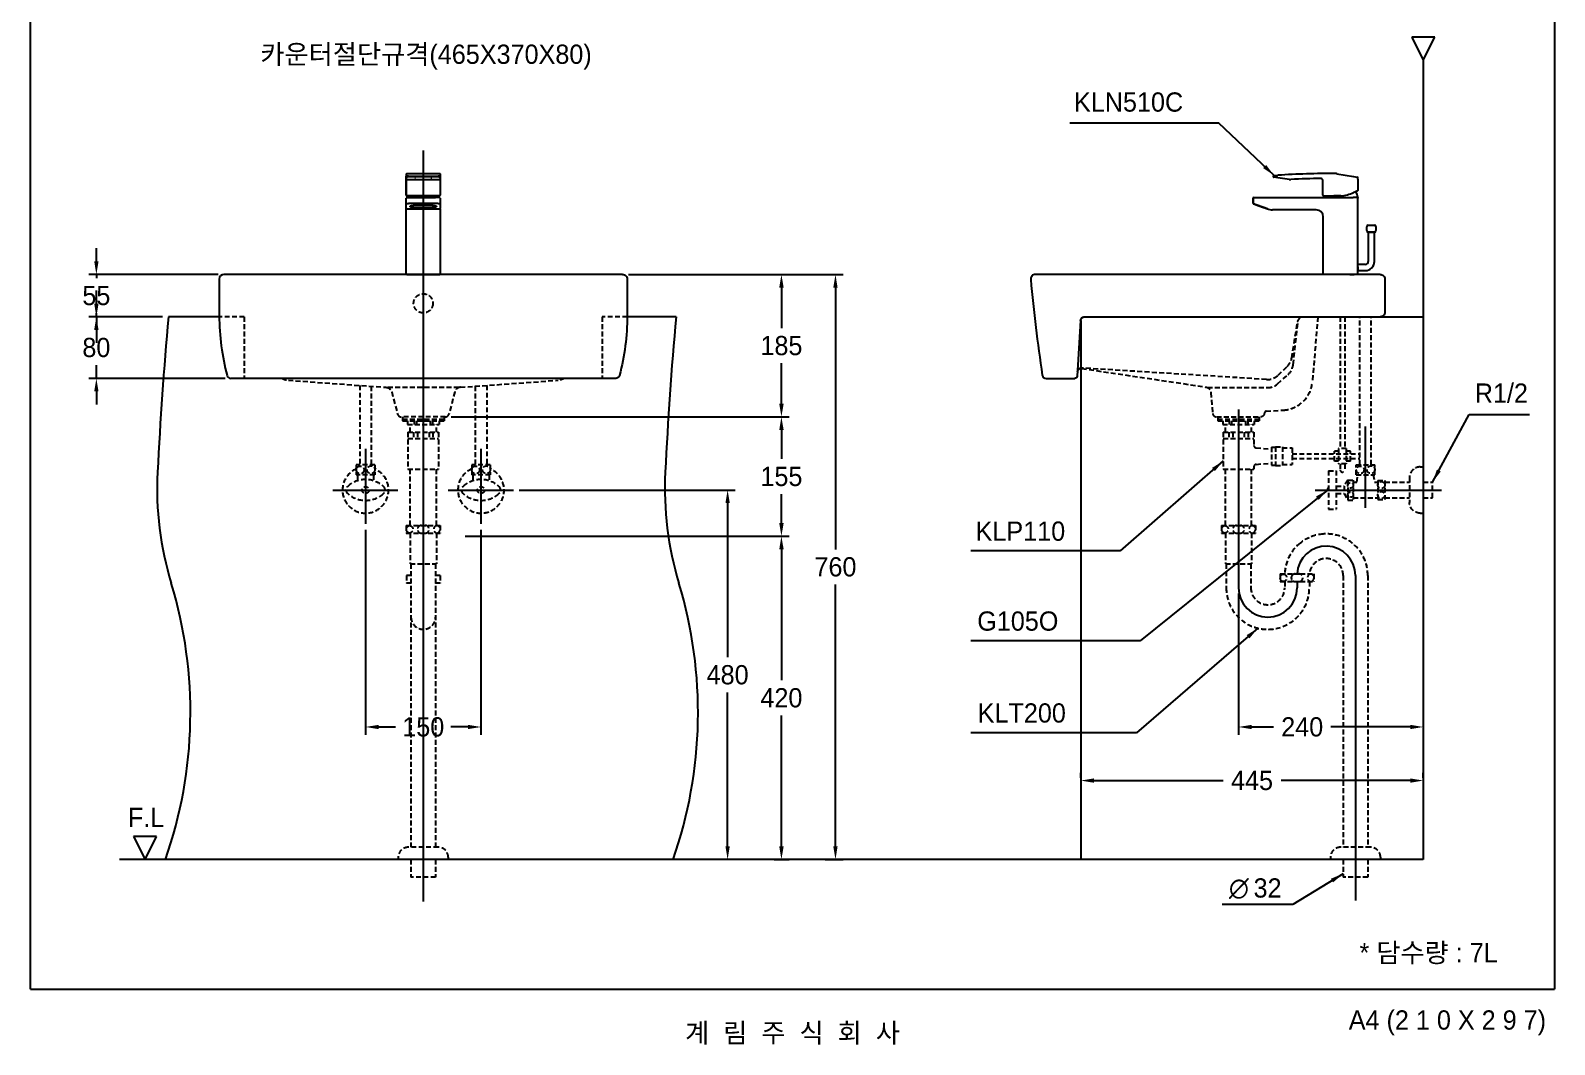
# Model space of a CAD drawing. Header units: millimetres. Extents: x 0 to 4280, y -72 to 2783.
# Drawn here: x 2300 to 4280, y -72 to 1245 of the extents above; entities that cross this region are included whole.
import ezdxf
from ezdxf.enums import TextEntityAlignment as Align
from ezdxf.lldxf.tags import DXFTag

# ---------------------------------------------------------------- set-up
doc = ezdxf.new("R2010")
doc.units = ezdxf.units.MM
doc.linetypes.add('DASHED2', pattern=[9.525, 6.35, -3.175])
for name, color, linetype in [('TEXT', 7, 'Continuous'), ('내부선 및 부속', 4, 'Continuous'), ('도각라인', 7, 'Continuous'), ('외형선', 3, 'Continuous'), ('점선', 6, 'DASHED2'), ('중심선', 1, 'DASHED'), ('치수선', 7, 'Continuous')]:
    doc.layers.add(name, color=color, linetype=linetype)
doc.styles.add('140911', font='HBATANG.TTF', dxfattribs={"height": 23})
doc.styles.add('____', font='')
doc.styles.add('타이틀', font='H2GTRM.TTF', dxfattribs={"height": 25})
doc.styles.get('____').set_extended_font_data('굴림')
tags = doc.linetypes.add('DASHDOT', pattern=[70, 31, -13, 13, -13]).pattern_tags.tags
tags[10:11] = [DXFTag(74, 4), DXFTag(75, 0), DXFTag(340, '0'), DXFTag(46, 0.0), DXFTag(50, 0.0), DXFTag(44, 0.0), DXFTag(45, 0.0)]
tags[8:9] = [DXFTag(74, 4), DXFTag(75, 0), DXFTag(340, '0'), DXFTag(46, 0.0), DXFTag(50, 0.0), DXFTag(44, 0.0), DXFTag(45, 0.0)]
tags[6:7] = [DXFTag(74, 4), DXFTag(75, 0), DXFTag(340, '0'), DXFTag(46, 0.0), DXFTag(50, 0.0), DXFTag(44, 0.0), DXFTag(45, 0.0)]
tags[4:5] = [DXFTag(74, 4), DXFTag(75, 0), DXFTag(340, '0'), DXFTag(46, 0.0), DXFTag(50, 0.0), DXFTag(44, 0.0), DXFTag(45, 0.0)]
tags = doc.linetypes.add('DASHED', pattern=[25.72, 12.86, -12.86]).pattern_tags.tags
tags[6:7] = [DXFTag(74, 4), DXFTag(75, 0), DXFTag(340, '0'), DXFTag(46, 0.0), DXFTag(50, 0.0), DXFTag(44, 0.0), DXFTag(45, 0.0)]
tags[4:5] = [DXFTag(74, 4), DXFTag(75, 0), DXFTag(340, '0'), DXFTag(46, 0.0), DXFTag(50, 0.0), DXFTag(44, 0.0), DXFTag(45, 0.0)]
doc.dimstyles.new('MSADIM', dxfattribs={"dimtxt": 33, "dimasz": 17, "dimexe": 10, "dimexo": 7.5, "dimgap": 10, "dimtad": 0, "dimtih": 1, "dimtoh": 1, "dimdec": 0, "dimzin": 1, "dimdsep": 46, "dimtxsty": '____', "dimcen": 11.25, "dimadec": 0, "dimazin": 0, "dimtfac": 1, "dimtdec": 0, "dimtix": 1, "dimtmove": 0, "dimatfit": 3, "dimfxl": 1, "dimtolj": 1, "dimtzin": 1, "dimarcsym": 0})

# ---------------------------------------------------------------- blocks, each defined once
blk = doc.blocks.new('*D52')
at = {"layer": '치수선', "color": 0, "linetype": 'Continuous', "lineweight": -2, "transparency": 16777216}
for p, q in [((2385.6, 945.2), (2385.6, 962.2)), ((2543.8, 928.2), (2375.6, 928.2)), ((2385.6, 928.2), (2385.6, 923.5)), ((2471.6, 873.2), (2375.6, 873.2)), ((2385.6, 873.2), (2385.6, 877.9)), ((2385.6, 856.2), (2385.6, 839.2))]:
    blk.add_line(p, q, dxfattribs=at)
at = {"layer": '치수선', "color": 0, "linetype": 'Continuous', "transparency": 16777216}
for points in [[(2382.8, 945.2), (2388.4, 945.2), (2385.6, 928.2)], [(2382.8, 856.2), (2388.4, 856.2), (2385.6, 873.2)]]:
    blk.add_solid(points, dxfattribs=at)
at = {"layer": '치수선', "color": 0, "linetype": 'Continuous', "transparency": 16777216, "insert": (2385.6, 900.7), "char_height": 25, "attachment_point": 5, "style": '____'}
blk.add_mtext('\\A1;55', dxfattribs=at)
blk = doc.blocks.new('*D53')
at = {"layer": '치수선', "color": 0, "linetype": 'Continuous', "lineweight": -2, "transparency": 16777216}
for p, q in [((2385.6, 890.2), (2385.6, 907.2)), ((2471.6, 873.2), (2375.6, 873.2)), ((2385.6, 873.2), (2385.6, 856)), ((2552.8, 793.2), (2375.6, 793.2)), ((2385.6, 793.2), (2385.6, 810.4)), ((2385.6, 776.2), (2385.6, 759.2))]:
    blk.add_line(p, q, dxfattribs=at)
at = {"layer": '치수선', "color": 0, "linetype": 'Continuous', "transparency": 16777216}
for points in [[(2382.8, 890.2), (2388.4, 890.2), (2385.6, 873.2)], [(2382.8, 776.2), (2388.4, 776.2), (2385.6, 793.2)]]:
    blk.add_solid(points, dxfattribs=at)
at = {"layer": '치수선', "color": 0, "linetype": 'Continuous', "transparency": 16777216, "insert": (2385.6, 833.2), "char_height": 25, "attachment_point": 5, "style": '____'}
blk.add_mtext('\\A1;80', dxfattribs=at)
blk = doc.blocks.new('*D54')
at = {"layer": '치수선', "color": 0, "linetype": 'Continuous', "lineweight": -2, "transparency": 16777216}
for p, q in [((3076.8, 928.2), (3285.6, 928.2)), ((3275.6, 911.2), (3275.6, 858.6)), ((3275.6, 760.2), (3275.6, 812.9)), ((2846.4, 743.2), (3285.6, 743.2))]:
    blk.add_line(p, q, dxfattribs=at)
at = {"layer": '치수선', "color": 0, "linetype": 'Continuous', "transparency": 16777216}
for points in [[(3272.8, 911.2), (3278.5, 911.2), (3275.6, 928.2)], [(3272.8, 760.2), (3278.5, 760.2), (3275.6, 743.2)]]:
    blk.add_solid(points, dxfattribs=at)
at = {"layer": '치수선', "color": 0, "linetype": 'Continuous', "transparency": 16777216, "insert": (3275.6, 835.7), "char_height": 25, "attachment_point": 5, "style": '____'}
blk.add_mtext('\\A1;185', dxfattribs=at)
blk = doc.blocks.new('*D55')
at = {"layer": '치수선', "color": 0, "linetype": 'Continuous', "lineweight": -2, "transparency": 16777216}
for p, q in [((2846.4, 743.2), (3285.6, 743.2)), ((3275.6, 726.2), (3275.6, 688.6)), ((3275.6, 605.2), (3275.6, 642.9)), ((2864.8, 588.2), (3285.6, 588.2))]:
    blk.add_line(p, q, dxfattribs=at)
at = {"layer": '치수선', "color": 0, "linetype": 'Continuous', "transparency": 16777216}
for points in [[(3272.8, 726.2), (3278.5, 726.2), (3275.6, 743.2)], [(3272.8, 605.2), (3278.5, 605.2), (3275.6, 588.2)]]:
    blk.add_solid(points, dxfattribs=at)
at = {"layer": '치수선', "color": 0, "linetype": 'Continuous', "transparency": 16777216, "insert": (3275.6, 665.7), "char_height": 25, "attachment_point": 5, "style": '____'}
blk.add_mtext('\\A1;155', dxfattribs=at)
blk = doc.blocks.new('*D56')
at = {"layer": '치수선', "color": 0, "linetype": 'Continuous', "lineweight": -2, "transparency": 16777216}
for p, q in [((2864.8, 588.2), (3285.6, 588.2)), ((3275.6, 571.2), (3275.6, 401.1)), ((3275.6, 185.2), (3275.6, 355.4)), ((3266, 168.2), (3285.6, 168.2))]:
    blk.add_line(p, q, dxfattribs=at)
at = {"layer": '치수선', "color": 0, "linetype": 'Continuous', "transparency": 16777216}
for points in [[(3272.8, 571.2), (3278.5, 571.2), (3275.6, 588.2)], [(3272.8, 185.2), (3278.5, 185.2), (3275.6, 168.2)]]:
    blk.add_solid(points, dxfattribs=at)
at = {"layer": '치수선', "color": 0, "linetype": 'Continuous', "transparency": 16777216, "insert": (3275.6, 378.2), "char_height": 25, "attachment_point": 5, "style": '____'}
blk.add_mtext('\\A1;420', dxfattribs=at)
blk = doc.blocks.new('*D57')
at = {"layer": '치수선', "color": 0, "linetype": 'Continuous', "lineweight": -2, "transparency": 16777216}
for p, q in [((2934.9, 648.2), (3215.7, 648.2)), ((3205.7, 631.2), (3205.7, 430.9)), ((3205.7, 185.2), (3205.7, 385.2)), ((3200.7, 168.2), (3195.7, 168.2))]:
    blk.add_line(p, q, dxfattribs=at)
at = {"layer": '치수선', "color": 0, "linetype": 'Continuous', "transparency": 16777216}
for points in [[(3202.9, 631.2), (3208.5, 631.2), (3205.7, 648.2)], [(3202.9, 185.2), (3208.5, 185.2), (3205.7, 168.2)]]:
    blk.add_solid(points, dxfattribs=at)
at = {"layer": '치수선', "color": 0, "linetype": 'Continuous', "transparency": 16777216, "insert": (3205.7, 408.1), "char_height": 25, "attachment_point": 5, "style": '____'}
blk.add_mtext('\\A1;480', dxfattribs=at)
blk = doc.blocks.new('*D58')
at = {"layer": '치수선', "color": 0, "linetype": 'Continuous', "lineweight": -2, "transparency": 16777216}
for p, q in [((3076.8, 928.2), (3355.8, 928.2)), ((3345.8, 911.2), (3345.8, 571.1)), ((3345.8, 185.2), (3345.8, 525.4)), ((3332.6, 168.2), (3355.8, 168.2))]:
    blk.add_line(p, q, dxfattribs=at)
at = {"layer": '치수선', "color": 0, "linetype": 'Continuous', "transparency": 16777216}
for points in [[(3343, 911.2), (3348.6, 911.2), (3345.8, 928.2)], [(3343, 185.2), (3348.6, 185.2), (3345.8, 168.2)]]:
    blk.add_solid(points, dxfattribs=at)
at = {"layer": '치수선', "color": 0, "linetype": 'Continuous', "transparency": 16777216, "insert": (3345.8, 548.3), "char_height": 25, "attachment_point": 5, "style": '____'}
blk.add_mtext('\\A1;760', dxfattribs=at)
blk = doc.blocks.new('*D59')
at = {"layer": '치수선', "color": 0, "linetype": 'Continuous', "lineweight": -2, "transparency": 16777216}
for p, q in [((2735.3, 596.7), (2735.3, 330.4)), ((2885.3, 596.7), (2885.3, 330.4)), ((2752.3, 340.4), (2774.4, 340.4)), ((2868.3, 340.4), (2846.2, 340.4))]:
    blk.add_line(p, q, dxfattribs=at)
at = {"layer": '치수선', "color": 0, "linetype": 'Continuous', "transparency": 16777216}
for points in [[(2752.3, 343.2), (2752.3, 337.6), (2735.3, 340.4)], [(2868.3, 343.2), (2868.3, 337.6), (2885.3, 340.4)]]:
    blk.add_solid(points, dxfattribs=at)
at = {"layer": '치수선', "color": 0, "linetype": 'Continuous', "transparency": 16777216, "insert": (2810.3, 340.4), "char_height": 25, "attachment_point": 5, "style": '____'}
blk.add_mtext('\\A1;150', dxfattribs=at)
blk = doc.blocks.new('*D60')
at = {"layer": '치수선', "color": 0, "linetype": 'Continuous', "lineweight": -2, "transparency": 16777216}
for p, q in [((3869.5, 513.7), (3869.5, 330.4)), ((4109.5, 361.3), (4109.5, 330.4)), ((3886.5, 340.4), (3914.9, 340.4)), ((4092.5, 340.4), (3989.5, 340.4))]:
    blk.add_line(p, q, dxfattribs=at)
at = {"layer": '치수선', "color": 0, "linetype": 'Continuous', "transparency": 16777216}
for points in [[(3886.5, 343.2), (3886.5, 337.6), (3869.5, 340.4)], [(4092.5, 343.2), (4092.5, 337.6), (4109.5, 340.4)]]:
    blk.add_solid(points, dxfattribs=at)
at = {"layer": '치수선', "color": 0, "linetype": 'Continuous', "transparency": 16777216, "insert": (3952.2, 340.4), "char_height": 25, "attachment_point": 5, "style": '____'}
blk.add_mtext('\\A1;240', dxfattribs=at)
blk = doc.blocks.new('*D61')
at = {"layer": '치수선', "color": 0, "linetype": 'Continuous', "lineweight": -2, "transparency": 16777216}
for p, q in [((3664.5, 274.3), (3664.5, 280.8)), ((4109.5, 274.3), (4109.5, 280.8)), ((3681.5, 270.8), (3849.3, 270.8)), ((4092.5, 270.8), (3924.7, 270.8))]:
    blk.add_line(p, q, dxfattribs=at)
at = {"layer": '치수선', "color": 0, "linetype": 'Continuous', "transparency": 16777216}
for points in [[(3681.5, 273.6), (3681.5, 268), (3664.5, 270.8)], [(4092.5, 273.6), (4092.5, 268), (4109.5, 270.8)]]:
    blk.add_solid(points, dxfattribs=at)
at = {"layer": '치수선', "color": 0, "linetype": 'Continuous', "transparency": 16777216, "insert": (3887, 270.8), "char_height": 25, "attachment_point": 5, "style": '____'}
blk.add_mtext('\\A1;445', dxfattribs=at)

msp = doc.modelspace()

# ---------------------------------------------------------------- linework, layer by layer
at = {"layer": '내부선 및 부속', "linetype": 'Continuous'}
for p, q in [((2788.3, 1058.2), (2788.3, 1056)), ((2788.3, 1058.2), (2788.3, 1058.1)), ((2788.3, 1058.1), (2788.3, 1054.3)), ((2788.3, 1054.7), (2788.3, 1056)), ((2788.3, 1052.7), (2788.3, 1054.7)), ((2788.3, 1054.3), (2788.3, 1053.4)), ((2788.3, 1031.2), (2788.3, 1053.9)), ((2788.3, 1053.9), (2788.3, 1052.6)), ((2788.3, 1052.2), (2788.3, 1053.4)), ((2788.3, 1052.6), (2788.3, 1052.7)), ((2788.3, 1052.2), (2788.3, 1035.4)), ((2789.3, 1059.3), (2831.3, 1059.3)), ((2789.3, 1051.7), (2831.3, 1051.7)), ((2826.3, 1055.6), (2794.3, 1055.6)), ((2794.3, 1055.6), (2794.3, 1055.4)), ((2794.3, 1055.4), (2826.3, 1055.4)), ((2800.3, 1055), (2799.3, 1055)), ((2799.3, 1055), (2799.3, 1054.4)), ((2799.3, 1054.4), (2799.3, 1054.1)), ((2799.3, 1054.1), (2800.3, 1054.1)), ((2800.3, 1054.1), (2800.3, 1055)), ((2800.3, 1054.4), (2800.3, 1055)), ((2800.3, 1054.1), (2800.3, 1054.4)), ((2820.3, 1055), (2820.3, 1054.4)), ((2821.3, 1055), (2820.3, 1055)), ((2820.3, 1054.4), (2820.3, 1054.1)), ((2820.3, 1054.1), (2821.3, 1054.1)), ((2821.3, 1054.1), (2820.3, 1054.1)), ((2821.3, 1054.4), (2821.3, 1055)), ((2821.3, 1054.1), (2821.3, 1055)), ((2821.3, 1054.1), (2821.3, 1054.4)), ((2821.3, 1054.1), (2821.3, 1054.1)), ((2826.3, 1055.4), (2826.3, 1055.6)), ((2831.3, 1051.6), (2831.3, 1051.7)), ((2832.3, 1058.3), (2832.3, 1056)), ((2832.3, 1056), (2832.3, 1054.7)), ((2832.3, 1054.7), (2832.3, 1052.7)), ((2832.3, 1053.9), (2832.3, 1053.9)), ((2832.3, 1053.9), (2832.3, 1031.2)), ((2832.3, 1052.6), (2832.3, 1052.7)), ((3914.5, 1055.4), (3914.5, 1055.6)), ((3914.5, 1055.6), (3914.5, 1055.4)), ((3920.4, 1053.7), (3915.4, 1054.4)), ((3935.5, 1051.7), (3920.4, 1053.7)), ((3979.1, 1031.2), (3979.1, 1049.8)), ((3997, 1059.1), (4018.7, 1055.3)), ((4018.7, 1055.3), (4023.7, 1054.4)), ((4024.5, 1053.4), (4024.5, 1053.3)), ((4024.5, 1052.2), (4024.5, 1053.3)), ((4024.5, 1052.2), (4024.5, 1037.8)), ((2788.3, 1035.4), (2788.3, 1031.2)), ((2789.7, 1030.2), (2789.3, 1030.2)), ((2830.9, 1030.2), (2789.7, 1030.2)), ((2831.3, 1030.2), (2830.9, 1030.2)), ((3980.1, 1030.2), (3993.5, 1030.2)), ((3980.6, 1030.2), (3985, 1030.2)), ((3995.5, 1030.2), (3993.5, 1030.2)), ((4002.5, 1030.2), (3995.5, 1030.2)), ((2788.3, 1019.1), (2788.3, 1027.2)), ((2788.3, 928.2), (2788.3, 1027.2)), ((2788.3, 1014.4), (2788.3, 1019.1)), ((2788.3, 1013.2), (2788.3, 1014.4)), ((2788.3, 928.2), (2788.3, 1013.2)), ((2789.3, 1028.2), (2794.3, 1028.2)), ((2789.3, 1013.4), (2831.3, 1013.4)), ((2794.3, 1028.2), (2826.3, 1028.2)), ((2794.3, 1020.9), (2826.3, 1020.9)), ((2823.3, 1017.9), (2797.3, 1017.9)), ((2797.3, 1015.2), (2797.3, 1017.9)), ((2797.3, 1015.2), (2823.3, 1015.2)), ((2823.3, 1015.2), (2823.3, 1017.9)), ((2831.3, 1028.2), (2826.3, 1028.2)), ((2832.3, 1027.2), (2832.3, 1019.1)), ((2832.3, 1019.1), (2832.3, 1014.4)), ((2832.3, 1013.2), (2832.3, 1014.4)), ((2832.3, 1013.2), (2832.3, 1013.2)), ((2832.3, 1013.2), (2832.3, 928.2)), ((3888.3, 1020.9), (3888.3, 1027.2)), ((3888.3, 1027.2), (3888.3, 1020.9)), ((3893.9, 1018.2), (3888.9, 1020)), ((3888.9, 1020), (3893.9, 1018.2)), ((3889.3, 1028.2), (3894.3, 1028.2)), ((3893.9, 1018.2), (3906.9, 1013.4)), ((3906.9, 1013.4), (3893.9, 1018.2)), ((3894.3, 1028.2), (4018.5, 1028.2)), ((3894.6, 1017.9), (3902.1, 1015.2)), ((3902.1, 1015.2), (3894.6, 1017.9)), ((3970.5, 1012.2), (3913.8, 1012.2)), ((4023.5, 1028.2), (4018.5, 1028.2)), ((4023.5, 1028.2), (4024.5, 1028.2)), ((4024.5, 1028.2), (4024.5, 1027.2)), ((4024.5, 928.2), (4024.5, 1027.2)), ((3979.5, 928.2), (3979.5, 1003.2)), ((4036, 985.1), (4036, 990.2)), ((4038, 992.2), (4046, 992.2)), ((4048, 990.3), (4048, 985.1)), ((4042, 983.2), (4037.9, 983.2)), ((4038, 983.2), (4038, 945.2)), ((4038, 983.2), (4046, 983.2)), ((4044.3, 983.2), (4039.6, 983.2)), ((4046, 983.2), (4042, 983.2)), ((4046, 983.2), (4042, 983.2)), ((4046, 945.2), (4046, 983.2)), ((4024.5, 960.2), (4024.5, 965.2)), ((4024.5, 938.2), (4024.5, 960.2)), ((4034, 941.2), (4024.5, 941.2)), ((4024.5, 938.2), (4024.5, 933.2)), ((4024.5, 933.2), (4034, 933.2)), ((2788.8, 928.2), (2831.8, 928.2)), ((4024.5, 928.2), (3979.5, 928.2)), ((4013.9, 928.2), (4016.9, 928.2)), ((4013.9, 928.2), (4019.9, 928.2)), ((2545.3, 873.2), (2479.1, 873.2)), ((3138.7, 873.2), (3075.3, 873.2)), ((3664.5, 868.2), (3664.5, 168.2))]:
    msp.add_line(p, q, dxfattribs=at)
for centre, radius, start, end in [((2831.3, 1052.6), 1, 270, 0), ((3915.5, 1055.4), 1, 202.1993, 262.1993), ((3915.5, 1055.4), 1, 202.1993, 262.1993), ((3915.5, 1055.4), 1, 202.1993, 262.1993), ((3915.5, 1055.4), 1, 202.1993, 262.1993), ((3988.2, 59.3), 1000, 89.5936, 93.8863), ((3936.8, 1061.6), 10, 262.1993, 272.9349), ((3988.2, 59.3), 993.6, 90.6538, 92.9349), ((3975.7, 1049.7), 3.34, 2.007, 69.3544), ((3995.3, 1049.2), 10, 80, 89.5936), ((2789.3, 1031.2), 1, 180, 270), ((2818, 1023.2), 27.6, 165.1842, 169.4357), ((2803.6, 1023.2), 27.6, 10.5643, 14.8158), ((2831.3, 1031.2), 1, 270, 0), ((3980.1, 1031.2), 1, 180, 270), ((4011.7, 1023.2), 27.6, 165.1842, 169.4357), ((3997, 1085.8), 55.8, 275.72, 293.156), ((3997.4, 1023.2), 27.6, 10.5643, 27.3016), ((2789.3, 1027.2), 1, 90, 180), ((2789.3, 1027.2), 1, 90, 180), ((2831.3, 1027.2), 1, 0, 90), ((3889.3, 1027.2), 1, 90, 180), ((3889.3, 1027.2), 1, 90, 180), ((3913.8, 1032.2), 20, 250, 270), ((3913.8, 1032.2), 20, 250, 270), ((3970.5, 1003.2), 9, 0, 90), ((4038, 990.2), 2, 90, 180), ((4046, 990.3), 1.92, 0, 90), ((4037.9, 985.1), 1.92, 180, 270), ((4046, 985.1), 1.92, 270, 0), ((4034, 945.2), 4, 270, 0), ((4034, 945.2), 12, 270, 0), ((7435.8, 426.3), 4976.7, 174.8481, 177.1769), ((8095.3, 426.3), 4976.7, 174.8481, 177.1769), ((3665, 801.1), 5, 95.785, 176.4237), ((3665.1, 801.7), 5, 96.1691, 176.4237), ((2889.6, 650.5), 425.1, 177.1769, 196.87), ((3549.2, 650.5), 425.1, 177.1769, 196.87), ((1929.4, 359.3), 578.4, 340.7085, 16.87), ((2588.9, 359.3), 578.4, 340.7085, 16.87)]:
    msp.add_arc(centre, radius, start, end, dxfattribs=at)
for points, knots in [([(2788.3, 1058.4), (2788.3, 1058.4), (2788.3, 1058.5), (2788.4, 1058.7), (2788.5, 1058.9), (2788.7, 1059.1), (2789, 1059.2), (2789.2, 1059.3), (2789.3, 1059.3)], [0, 0, 0, 0, 0.097046, 0.215477, 0.366984, 0.6013, 0.806128, 1, 1, 1, 1]), ([(2794.3, 1055.6), (2793.9, 1055.6), (2793.2, 1055.6), (2792.3, 1055.6), (2791.7, 1055.6), (2791.1, 1055.7), (2790.4, 1055.7), (2789.7, 1055.7), (2789.3, 1055.8), (2789.1, 1055.8), (2789, 1055.8), (2788.7, 1055.8), (2788.4, 1055.9), (2788.3, 1055.9), (2788.3, 1056)], [0, 0, 0, 0, 0.142857, 0.214286, 0.285714, 0.357143, 0.428571, 0.571429, 0.642857, 0.678571, 0.696429, 0.714286, 0.857143, 1, 1, 1, 1]), ([(2788.3, 1054.7), (2788.3, 1054.8), (2788.7, 1055), (2790.4, 1055.3), (2792.5, 1055.4), (2793.9, 1055.4), (2794.3, 1055.4)], [0, 0, 0, 0, 0.285714, 0.571429, 0.857143, 1, 1, 1, 1]), ([(2832.2, 1055.9), (2832.2, 1055.9), (2832.1, 1055.9), (2831.8, 1055.8), (2831, 1055.7), (2830.2, 1055.7), (2829.5, 1055.7), (2828.7, 1055.6), (2827.7, 1055.6), (2826.8, 1055.6), (2826.3, 1055.6)], [0, 0, 0, 0, 0.022938, 0.185782, 0.348626, 0.511469, 0.592891, 0.674313, 0.837156, 1, 1, 1, 1]), ([(2826.3, 1055.4), (2827.2, 1055.4), (2829, 1055.4), (2831.2, 1055.2), (2832, 1055), (2832.2, 1054.9), (2832.2, 1054.9)], [0, 0, 0, 0, 0.32589, 0.651781, 0.977671, 1, 1, 1, 1]), ([(2831.3, 1059.3), (2831.3, 1059.3), (2831.4, 1059.3), (2831.6, 1059.2), (2831.9, 1059.1), (2832.1, 1058.9), (2832.2, 1058.8), (2832.2, 1058.6), (2832.3, 1058.5), (2832.3, 1058.4), (2832.3, 1058.3), (2832.3, 1058.3)], [0, 0, 0, 0, 0.020818, 0.239105, 0.419032, 0.574027, 0.708164, 0.821662, 0.913084, 0.980269, 1, 1, 1, 1]), ([(3915.5, 1056.6), (3915.3, 1056.6), (3915.1, 1056.5), (3914.9, 1056.4), (3914.7, 1056.2), (3914.6, 1055.9), (3914.5, 1055.7), (3914.5, 1055.6)], [0, 0, 0, 0, 0.285714, 0.428571, 0.571429, 0.785714, 1, 1, 1, 1]), ([(3915.4, 1056.6), (3915.5, 1056.6), (3915.5, 1056.6), (3915.8, 1056.6), (3916.2, 1056.7), (3916.6, 1056.7), (3917.3, 1056.7), (3918.3, 1056.8), (3919.3, 1056.9), (3920.1, 1056.9), (3920.5, 1057)], [0, 0, 0, 0, 0.142857, 0.285714, 0.357143, 0.428571, 0.571429, 0.714286, 0.857143, 1, 1, 1, 1]), ([(4023.9, 1036.9), (4023.9, 1036.9), (4023.8, 1036.8), (4023.6, 1036.7), (4023.2, 1036.5), (4022.8, 1036.3), (4022.5, 1036.1), (4022, 1035.9), (4021.6, 1035.7), (4020.9, 1035.3), (4020.3, 1035), (4019.7, 1034.8), (4019.5, 1034.7), (4019.3, 1034.6)], [0, 0, 0, 0, 0.022972, 0.19686, 0.283804, 0.370748, 0.457692, 0.5229, 0.63158, 0.718524, 0.892412, 0.935884, 1, 1, 1, 1]), ([(4023.5, 1036.7), (4023.5, 1036.7), (4023.5, 1036.7), (4023.4, 1036.6), (4023.4, 1036.6), (4023.3, 1036.6), (4023.3, 1036.5), (4023.2, 1036.5), (4023.2, 1036.5), (4023.1, 1036.4), (4023.1, 1036.4), (4023, 1036.4), (4022.9, 1036.4), (4022.9, 1036.3), (4022.8, 1036.3), (4022.7, 1036.3), (4022.6, 1036.2), (4022.5, 1036.1), (4022.4, 1036.1), (4022.3, 1036), (4022.2, 1036), (4022, 1035.9), (4022, 1035.9), (4021.9, 1035.8), (4021.9, 1035.8), (4021.9, 1035.8)], [0, 0, 0, 0, 0.147203, 0.147203, 0.295653, 0.295653, 0.37051, 0.37051, 0.483564, 0.483564, 0.521467, 0.521467, 0.597561, 0.597561, 0.635788, 0.635788, 0.751471, 0.751471, 0.829397, 0.829397, 0.947331, 0.947331, 0.986892, 0.986892, 1, 1, 1, 1]), ([(4024.4, 1037.8), (4024.4, 1037.7), (4024.4, 1037.5), (4024.3, 1037.2), (4024.1, 1037), (4024, 1036.9), (4023.9, 1036.9)], [0, 0, 0, 0, 0.250001, 0.499999, 0.749998, 1, 1, 1, 1]), ([(4024.4, 1037.7), (4024.4, 1037.8), (4024.5, 1037.8), (4024.5, 1037.8), (4024.5, 1037.8)], [0, 0, 0, 0, 0.15708, 1, 1, 1, 1]), ([(2788.3, 1019.1), (2788.3, 1019.4), (2788.7, 1019.9), (2790.4, 1020.6), (2792.5, 1020.9), (2793.9, 1020.9), (2794.3, 1020.9)], [0, 0, 0, 0, 0.285714, 0.571429, 0.857143, 1, 1, 1, 1]), ([(2788.3, 1013.2), (2788.3, 1013.2), (2788.3, 1013.2), (2788.3, 1013.1), (2788.3, 1013), (2788.3, 1012.9)], [0, 0, 0, 0, 0.003909, 0.003909, 1, 1, 1, 1]), ([(2826.3, 1020.9), (2827.2, 1020.9), (2829, 1020.8), (2831.2, 1020.3), (2832, 1019.8), (2832.2, 1019.5), (2832.2, 1019.5)], [0, 0, 0, 0, 0.326484, 0.652968, 0.979452, 1, 1, 1, 1]), ([(2832.3, 1013), (2832.3, 1013), (2832.3, 1013), (2832.3, 1013), (2832.3, 1013)], [0, 0, 0, 0, 0.705199, 1, 1, 1, 1]), ([(3888.3, 1020.9), (3888.3, 1020.8), (3888.3, 1020.7), (3888.4, 1020.4), (3888.5, 1020.3), (3888.7, 1020.1), (3888.8, 1020), (3888.9, 1020)], [0, 0, 0, 0, 0.214286, 0.428571, 0.571429, 0.714286, 1, 1, 1, 1])]:
    msp.add_open_spline(points, degree=3, knots=knots, dxfattribs=at)
for points in [[(2789.3, 1051.7), (2788.3, 1051.7), (2788.3, 1052.7)], [(2832.3, 1052.7), (2832.3, 1051.7), (2831.3, 1051.7)], [(2789.3, 1013.4), (2788.3, 1013.4), (2788.3, 1014.4)], [(2832.3, 1014.4), (2832.3, 1013.4), (2831.3, 1013.4)]]:
    msp.add_rational_spline(points, [1, 0.707106769085, 1], degree=2, dxfattribs=at)
for points, degree in [([(2831.9, 1051.8), (2831.9, 1051.7), (2831.8, 1051.6), (2831.8, 1051.5)], 3), ([(2831.8, 1051.7), (2831.8, 1051.7), (2831.8, 1051.6), (2831.8, 1051.5)], 3), ([(2832.3, 1056.2), (2832.3, 1056), (2832.2, 1055.9)], 2), ([(2832.3, 1056), (2832.3, 1055.9), (2832.3, 1055.9), (2832.2, 1055.9)], 3), ([(2832.2, 1054.9), (2832.2, 1054.7), (2832.3, 1054.5)], 2), ([(2832.2, 1054.9), (2832.3, 1054.8), (2832.3, 1054.8), (2832.3, 1054.7)], 3), ([(2832.3, 1056.2), (2832.3, 1056.1), (2832.3, 1056), (2832.3, 1056)], 3), ([(2832.3, 1054.7), (2832.3, 1054.7), (2832.3, 1054.6), (2832.3, 1054.5)], 3), ([(3915.5, 1056.6), (3915, 1056.6), (3914.5, 1056.1), (3914.5, 1055.6)], 3), ([(3914.5, 1055.4), (3914.5, 1054.9), (3914.9, 1054.5), (3915.4, 1054.4)], 3), ([(3915.2, 1056.5), (3915.2, 1056.6), (3915.3, 1056.6), (3915.3, 1056.6)], 3), ([(4018.7, 1055.2), (4018.7, 1055.2), (4018.7, 1055.3), (4018.7, 1055.3)], 3), ([(4024.5, 1053.4), (4024.5, 1053.9), (4024.2, 1054.3), (4023.7, 1054.4)], 3), ([(4019.4, 1034.7), (4019.2, 1034.6), (4018.9, 1034.5)], 2), ([(4018.9, 1034.4), (4018.9, 1034.4), (4018.9, 1034.5), (4018.9, 1034.5)], 3), ([(2832.2, 1019.5), (2832.3, 1019.3), (2832.3, 1019.2), (2832.3, 1019.1)], 3), ([(2832.2, 1019.5), (2832.2, 1019.2), (2832.3, 1018.9)], 2), ([(2832.3, 1019.1), (2832.3, 1019), (2832.3, 1019), (2832.3, 1018.9)], 3), ([(3888.3, 1020.9), (3888.3, 1020.5), (3888.6, 1020.1), (3888.9, 1020)], 3)]:
    msp.add_open_spline(points, degree=degree, dxfattribs=at)
for points in [[(2797.3, 1015.2), (2793.3, 1015.2), (2793.3, 1016.6), (2793.3, 1017.9), (2797.3, 1017.9)], [(2823.3, 1017.9), (2827.3, 1017.9), (2827.3, 1016.6), (2827.3, 1015.2), (2823.3, 1015.2)]]:
    msp.add_rational_spline(points, [1, 0.707106769085, 1, 0.707106769085, 1], degree=2, knots=[0, 0, 0, 0.5, 0.5, 1, 1, 1], dxfattribs=at)
at = {"layer": '도각라인'}
for p, q in [((2300, 0), (2300, 2783)), ((4280, 2783), (4280, 0)), ((2300, 0), (4280, 0))]:
    msp.add_line(p, q, dxfattribs=at)
at = {"layer": '외형선', "linetype": 'Continuous'}
for p, q in [((4124.5, 1236.5), (4094.5, 1236.5)), ((4094.5, 1236.5), (4109.5, 1206.5)), ((4109.5, 1206.5), (4124.5, 1236.5)), ((4109.5, 1206.5), (4109.5, 168.2)), ((2545.3, 922.2), (2545.3, 874.4)), ((3069.3, 928.2), (2551.3, 928.2)), ((3075.3, 922.2), (3075.3, 874.4)), ((4053.5, 928.2), (3605.5, 928.2)), ((4059.5, 922.2), (4059.5, 879.2)), ((3669.2, 873.2), (4109.5, 873.2)), ((3664.2, 868.5), (3659.7, 796)), ((3060.3, 793.2), (2560.3, 793.2)), ((3619.5, 793.2), (3656.7, 793.2)), ((2463.8, 198.2), (2433.8, 198.2)), ((2433.8, 198.2), (2448.8, 168.2)), ((2448.8, 168.2), (2463.8, 198.2)), ((4109.5, 168.2), (2415.5, 168.2))]:
    msp.add_line(p, q, dxfattribs=at)
at = {"layer": '외형선', "linetype": 'Continuous', "flags": 128}
for points in [[(3069.3, 928.2, -0.414214), (3075.3, 922.2)], [(4053.5, 928.2, -0.414217), (4059.5, 922.2)], [(3075.3, 874.4, -0.065373), (3065.1, 796.9)], [(3664.2, 868.5, -0.396047), (3669.2, 873.2)], [(3664.5, 868.2, -0.414214), (3669.5, 873.2)], [(4059.5, 879.2, -0.414214), (4053.5, 873.2)], [(3065.1, 796.9, -0.339644), (3060.3, 793.2)], [(3659.7, 796, -0.396044), (3656.7, 793.2)]]:
    msp.add_lwpolyline(points, format="xyb", dxfattribs=at)
at = {"layer": '외형선', "linetype": 'Continuous'}
for centre, radius, start, end in [((2551.3, 922.2), 6, 90, 180), ((3605.5, 922.2), 6, 90, 185.1079), ((5591.6, 1099.8), 2000, 185.1079, 188.6931), ((2845.3, 874.4), 300, 180, 194.961), ((2560.3, 798.2), 5, 194.961, 270), ((3619.5, 798.2), 5, 188.6931, 270)]:
    msp.add_arc(centre, radius, start, end, dxfattribs=at)
at = {"layer": '점선'}
for p, q in [((2577.8, 873.2), (2545.3, 873.2)), ((2577.8, 873.2), (2577.8, 793.2)), ((3042.8, 873.2), (3042.8, 793.2)), ((3075.3, 873.2), (3042.8, 873.2)), ((3972.5, 873.2), (3965.4, 788.6)), ((4001.5, 873.2), (4001.5, 702.2)), ((4007.5, 873.2), (4007.5, 702.2)), ((4027, 681), (4027, 873.2)), ((4042, 681), (4042, 873.2)), ((3938.6, 819.8), (3946.3, 866.5)), ((3940.4, 810.9), (3946.9, 868.4)), ((3905.8, 791.8), (3665.4, 806.7)), ((3665.8, 806.1), (3826.8, 782)), ((3920.2, 786.2), (3933.7, 798.1)), ((3920.8, 797.3), (3932.7, 808.6)), ((2635, 790.8), (2762.1, 781.6)), ((2727.8, 784.1), (2727.8, 681)), ((2742.8, 783), (2742.8, 681)), ((2856.5, 781.2), (2764.1, 781.2)), ((2769.3, 775.7), (2776.9, 746.9)), ((2851.3, 775.7), (2843.7, 746.9)), ((2858.5, 781.6), (2985.6, 790.8)), ((2877.8, 783), (2877.8, 681)), ((2892.8, 784.1), (2892.8, 681)), ((3829.3, 781.2), (3907, 781.2)), ((3833.6, 774.8), (3835.9, 747.8)), ((2838.9, 743.2), (2781.7, 743.2)), ((2783.3, 743.2), (2783.3, 738.2)), ((2783.3, 740.2), (2837.3, 740.2)), ((2783.3, 738.2), (2837.3, 738.2)), ((2789.8, 738.2), (2789.8, 733.2)), ((2789.8, 733.2), (2830.8, 733.2)), ((2793.3, 723.2), (2793.3, 733.2)), ((2798.3, 738.2), (2798.3, 733.2)), ((2801.3, 738.2), (2801.3, 733.2)), ((2819.3, 738.2), (2819.3, 733.2)), ((2822.3, 738.2), (2822.3, 733.2)), ((2827.3, 723.2), (2827.3, 733.2)), ((2830.8, 738.2), (2830.8, 733.2)), ((2837.3, 743.2), (2837.3, 738.2)), ((3840.9, 743.2), (3898.1, 743.2)), ((3842.5, 743.2), (3842.5, 738.2)), ((3842.5, 740.2), (3896.5, 740.2)), ((3842.5, 738.2), (3896.5, 738.2)), ((3849, 738.2), (3849, 733.2)), ((3849, 733.2), (3890, 733.2)), ((3852.5, 723.2), (3852.5, 733.2)), ((3857.5, 738.2), (3857.5, 733.2)), ((3860.5, 738.2), (3860.5, 733.2)), ((3878.5, 738.2), (3878.5, 733.2)), ((3881.5, 738.2), (3881.5, 733.2)), ((3886.5, 723.2), (3886.5, 733.2)), ((3890, 738.2), (3890, 733.2)), ((3896.5, 743.2), (3896.5, 738.2)), ((3903, 747), (3903.5, 749)), ((3905.3, 750.5), (3928.2, 752)), ((2790.3, 723.2), (2790.3, 675.2)), ((2790.3, 723.2), (2830.3, 723.2)), ((2790.3, 715.2), (2830.3, 715.2)), ((2797.8, 723.2), (2797.8, 715.2)), ((2802.8, 723.2), (2802.8, 715.2)), ((2817.8, 723.2), (2817.8, 715.2)), ((2822.8, 723.2), (2822.8, 715.2)), ((2830.3, 723.2), (2830.3, 675.2)), ((3849.5, 723.2), (3849.5, 675.2)), ((3849.5, 723.2), (3889.5, 723.2)), ((3849.5, 715.2), (3889.5, 715.2)), ((3857, 723.2), (3857, 715.2)), ((3862, 723.2), (3862, 715.2)), ((3877, 723.2), (3877, 715.2)), ((3882, 723.2), (3882, 715.2)), ((3889.5, 723.2), (3889.5, 706)), ((3892.3, 703), (3912.5, 701.2)), ((3912.5, 703.7), (3912.5, 680.7)), ((3912.5, 703.7), (3917.5, 703.7)), ((3917.5, 704.2), (3917.5, 680.2)), ((3917.5, 704.2), (3926.5, 704.2)), ((3926.5, 704.2), (3926.5, 680.2)), ((3926.5, 703), (3939, 703)), ((3939, 703), (3939, 681.5)), ((3939, 695.2), (4027, 695.2)), ((3994, 685.7), (3994, 698.7)), ((3999.5, 698.7), (3994, 698.7)), ((4009.5, 702.2), (3999.5, 702.2)), ((3999.5, 702.2), (3999.5, 682.2)), ((4009.5, 702.2), (4009.5, 682.2)), ((4015, 698.7), (4009.5, 698.7)), ((4015, 685.7), (4015, 698.7)), ((2723.3, 681), (2723.3, 668)), ((2747.3, 681), (2723.3, 681)), ((2747.3, 681), (2747.3, 668)), ((2790.3, 675.2), (2830.3, 675.2)), ((2793.3, 602.2), (2793.3, 675.2)), ((2827.3, 602.2), (2827.3, 675.2)), ((2873.3, 681), (2873.3, 668)), ((2897.3, 681), (2873.3, 681)), ((2897.3, 681), (2897.3, 668)), ((3849.5, 675.2), (3889.5, 675.2)), ((3852.5, 602.2), (3852.5, 675.2)), ((3886.5, 602.2), (3886.5, 675.2)), ((3889.5, 678.5), (3889.5, 675.2)), ((3892.3, 681.5), (3912.5, 683.2)), ((3912.5, 680.7), (3917.5, 680.7)), ((3917.5, 680.2), (3926.5, 680.2)), ((3926.5, 681.5), (3939, 681.5)), ((3939, 689.2), (4027, 689.2)), ((3986.5, 673.2), (3986.5, 623.2)), ((3986.5, 673.2), (3996.5, 673.2)), ((3999.5, 685.7), (3994, 685.7)), ((3996.5, 673.2), (3996.5, 623.2)), ((4009.5, 682.2), (3999.5, 682.2)), ((4001.5, 682.2), (4001.5, 674.5)), ((4007.5, 682.2), (4007.5, 674.5)), ((4015, 685.7), (4009.5, 685.7)), ((4022.5, 681), (4046.5, 681)), ((4022.5, 668), (4022.5, 681)), ((4046.5, 668), (4046.5, 681)), ((4105.5, 678.2), (4109.5, 678.2)), ((2747.3, 668), (2723.3, 668)), ((2724.8, 668), (2724.8, 660.5)), ((2745.8, 668), (2745.8, 660.5)), ((2897.3, 668), (2873.3, 668)), ((2874.8, 668), (2874.8, 660.5)), ((2895.8, 668), (2895.8, 660.5)), ((4011.5, 661.2), (4006.5, 653)), ((4011.5, 661.2), (4018.5, 661.2)), ((4011.5, 661.2), (4011.5, 635.2)), ((4018.5, 661.2), (4018.5, 635.2)), ((4018.5, 658.5), (4023, 658.5)), ((4022.5, 668), (4046.5, 668)), ((4023, 658.5), (4024.5, 668)), ((4044.5, 668), (4046, 658.5)), ((4046, 658.5), (4050.5, 658.5)), ((4050.5, 660.7), (4050.5, 635.7)), ((4050.5, 660.7), (4059.5, 660.7)), ((4059.5, 660.7), (4059.5, 635.7)), ((4059.5, 658.5), (4091.5, 658.5)), ((4091.5, 664.2), (4091.5, 632.2)), ((4109.5, 658.5), (4121.5, 658.5)), ((4121.5, 638), (4121.5, 658.5)), ((3996.5, 653), (4006.5, 653)), ((3996.5, 643.5), (4006.5, 643.5)), ((4006.5, 653), (4006.5, 643.5)), ((4006.5, 643.5), (4011.5, 635.2)), ((4011.5, 635.2), (4018.5, 635.2)), ((4018.5, 638), (4050.5, 638)), ((4050.5, 635.7), (4059.5, 635.7)), ((4059.5, 638), (4091.5, 638)), ((4109.5, 638), (4121.5, 638)), ((3986.5, 623.2), (3996.5, 623.2)), ((4105.5, 618.2), (4109.5, 618.2)), ((2788.3, 602.2), (2832.3, 602.2)), ((2788.3, 602.2), (2788.3, 592.2)), ((2832.3, 602.2), (2832.3, 592.2)), ((3847.5, 602.2), (3891.5, 602.2)), ((3847.5, 602.2), (3847.5, 592.2)), ((3891.5, 602.2), (3891.5, 592.2)), ((2788.3, 592.2), (2832.3, 592.2)), ((2793.3, 592.2), (2793.3, 552.2)), ((2827.3, 592.2), (2827.3, 552.2)), ((3847.5, 592.2), (3891.5, 592.2)), ((3852.5, 592.2), (3852.5, 552.2)), ((3886.5, 592.2), (3886.5, 552.2)), ((2788.6, 537.2), (2788.6, 527.2)), ((2794.3, 537.2), (2788.6, 537.2)), ((2793.3, 552.2), (2827.3, 552.2)), ((2794.3, 552.2), (2794.3, 184.2)), ((2826.3, 552.2), (2826.3, 184.2)), ((2832.1, 537.2), (2826.3, 537.2)), ((2832.1, 537.2), (2832.1, 527.2)), ((3852.5, 552.2), (3886.5, 552.2)), ((3853.5, 552.2), (3853.5, 521.2)), ((3885.5, 552.2), (3885.5, 521.2)), ((3923.5, 539.2), (3949.5, 539.2)), ((3923.5, 539.2), (3923.5, 529.2)), ((3929.5, 539.2), (3929.5, 540.3)), ((3949.5, 539.2), (3967.5, 539.2)), ((3967.5, 539.2), (3967.5, 529.2)), ((4005.4, 537.2), (4005.4, 184.2)), ((4037.4, 537.2), (4037.4, 184.2)), ((2794.3, 527.2), (2788.6, 527.2)), ((2832.1, 527.2), (2826.3, 527.2)), ((3923.5, 529.2), (3949.5, 529.2)), ((3929.5, 529.2), (3929.5, 521.2)), ((3949.5, 529.2), (3967.5, 529.2)), ((3961.5, 529.2), (3961.5, 521.2)), ((2829.8, 184.2), (2790.8, 184.2)), ((4040.9, 184.2), (4001.9, 184.2)), ((2777.8, 171.2), (2777.8, 168.2)), ((2794.3, 168.2), (2794.3, 145.2)), ((2826.3, 168.2), (2826.3, 168.2)), ((2826.3, 168.2), (2826.3, 145.2)), ((2842.8, 171.2), (2842.8, 168.2)), ((3988.9, 171.2), (3988.9, 168.2)), ((4005.4, 168.2), (4005.4, 145.2)), ((4037.4, 168.2), (4037.4, 168.2)), ((4037.4, 168.2), (4037.4, 145.2)), ((4053.9, 171.2), (4053.9, 168.2)), ((2826.3, 145.2), (2794.3, 145.2)), ((4037.4, 145.2), (4005.4, 145.2))]:
    msp.add_line(p, q, dxfattribs=at)
at = {"layer": '점선', "flags": 128}
for points in [[(3946.3, 866.5, -0.367039), (3954.2, 873.2)], [(2993.8, 793.2, -0.111496), (2985.3, 790.8)], [(2762.1, 781.6, -0.320336), (2769.3, 775.7)], [(3826.8, 782, -0.34741), (3833.6, 774.8)], [(3903, 747, -0.34245), (3898.1, 743.2)], [(2712.6, 653.4, -0.388889), (2758, 653.4)], [(2862.6, 653.4, -0.388889), (2908, 653.4)], [(2712.6, 643.1, -0.44), (2712.6, 653.4)], [(2758, 643.1, -0.388889), (2712.6, 643.1)], [(2758, 653.4, -0.44), (2758, 643.1)], [(2862.6, 643.1, -0.44), (2862.6, 653.4)], [(2908, 643.1, -0.388889), (2862.6, 643.1)], [(2908, 653.4, -0.44), (2908, 643.1)], [(4105.5, 618.2, -0.414214), (4091.5, 632.2)], [(2792.6, 592.2, -0.859727), (2792.6, 602.1)], [(2792.6, 602.1, -0.859727), (2792.6, 592.2)], [(3851.8, 592.2, -0.859727), (3851.8, 602.1)], [(3851.8, 602.1, -0.859727), (3851.8, 592.2)], [(3927.8, 529.2, -0.859727), (3927.8, 539.1)], [(3927.8, 539.1, -0.859727), (3927.8, 529.2)]]:
    msp.add_lwpolyline(points, format="xyb", dxfattribs=at)
at = {"layer": '점선'}
for centre, radius in [((2810.3, 890.7), 12.5), ((2728.4, 674.4), 5), ((2742.3, 674.6), 5), ((2878.4, 674.4), 5), ((2892.3, 674.6), 5), ((4027.5, 674.4), 5), ((4041.5, 674.6), 5), ((4015, 654.2), 3.5), ((4055, 654.7), 4.5), ((2735.3, 648.2), 4.5), ((2885.3, 648.2), 4.5), ((4015, 642.2), 3.5), ((4055, 641.7), 4.5)]:
    msp.add_circle(centre, radius, dxfattribs=at)
for centre, radius, start, end in [((3918.9, 823.1), 20, 313.727, 350.6204), ((2636.4, 810.8), 20, 241.2817, 265.8694), ((3665.1, 801.7), 5, 86.4568, 96.1691), ((3665, 801.1), 5, 81.4976, 95.785), ((3907, 811.7), 20, 266.4559, 313.727), ((3920.5, 813.1), 20, 311.3478, 353.5521), ((2859.1, 773.7), 8, 94.1306, 165.1792), ((3907, 801.2), 20, 270, 311.3478), ((3925.5, 791.9), 40, 273.8408, 355.1714), ((2781.7, 748.2), 5, 194.0362, 270), ((2838.9, 748.2), 5, 270, 345.9638), ((3840.9, 748.2), 5, 184.8672, 269.9995), ((3905.4, 748.5), 2, 93.8405, 165.6169), ((3892.5, 706), 3, 180, 265.0303), ((2735.3, 648.2), 30, 113.5781, 66.4217), ((2885.3, 648.2), 30, 113.5781, 66.4217), ((3892.5, 678.5), 3, 94.9697, 180), ((4004.5, 674.5), 3, 180, 0), ((4105.5, 664.2), 14, 90, 180), ((3992.9, 648.2), 7.84, 144.9654, 215.0346), ((2807.8, 597.2), 5, 90, 270), ((2812.8, 597.2), 5, 270, 90), ((2828.8, 597.2), 5, 98.6269, 261.3731), ((2827.3, 597.2), 5, 278.6269, 81.3731), ((3867, 597.2), 5, 90, 270), ((3872, 597.2), 5, 270, 90), ((3888, 597.2), 5, 98.6269, 261.3731), ((3886.5, 597.2), 5, 278.6269, 81.3731), ((3983.4, 537.2), 54, 128.8985, 176.6714), ((3983.4, 537.2), 54, 94.1511, 128.8985), ((3983.4, 537.2), 54, 0, 94.1511), ((3983.4, 537.2), 22, 100.2345, 174.7841), ((3983.4, 537.2), 22, 0, 100.2345), ((3943, 534.2), 5, 134.3525, 225.6475), ((3943, 534.2), 5, 90, 134.3525), ((3948, 534.2), 5, 72.5424, 90), ((3948, 534.2), 5, 287.4559, 72.5441), ((3964, 534.2), 5, 98.6269, 261.3731), ((3962.5, 534.2), 5, 278.6269, 81.3731), ((3907.5, 521.2), 54, 180, 321.0576), ((3907.5, 521.2), 22, 180, 0), ((3943, 534.2), 5, 225.6475, 270), ((3943, 534.2), 5, 269.9983, 270), ((3948, 534.2), 5, 270, 287.4576), ((3948, 534.2), 5, 270, 270.0017), ((3907.5, 521.2), 54, 321.0576, 0), ((2810.3, 483.2), 16, 180, 0), ((2790.8, 171.2), 13, 90, 180), ((2829.8, 171.2), 13, 0, 90), ((4001.9, 171.2), 13, 90, 180), ((4040.9, 171.2), 13, 0, 90)]:
    msp.add_arc(centre, radius, start, end, dxfattribs=at)
at = {"layer": '중심선', "linetype": 'DASHDOT'}
for p, q in [((2810.3, 1089.3), (2810.3, 113.5)), ((3869.5, 753), (3869.5, 521.2)), ((4034.5, 624.9), (4034.5, 730.5)), ((2735.3, 701.7), (2735.3, 604.2)), ((2885.3, 701.7), (2885.3, 604.2)), ((2692.7, 648.2), (2777.4, 648.2)), ((2842.7, 648.2), (2927.4, 648.2)), ((3969, 648.2), (4133.1, 648.2)), ((4021.4, 537.2), (4021.4, 115.2)), ((3945.5, 529.2), (3945.5, 521.2))]:
    msp.add_line(p, q, dxfattribs=at)
for centre, start, end in [((3983.4, 537.2), 0, 176.6714), ((3907.5, 521.2), 180, 0)]:
    msp.add_arc(centre, 38, start, end, dxfattribs=at)

# ---------------------------------------------------------------- texts
at = {"layer": 'TEXT', "style": '타이틀'}
for s, p in [('카운터절단규격(465X370X80)', (2813.9, 1214.3)), ('* 담수량 : 7L', (4116.4, 47.2)), ('계  림  주  식  회  사', (3290, -56.9))]:
    msp.add_text(s, height=25, dxfattribs=at).set_placement(p, align=Align.MIDDLE_CENTER)
msp.add_text('F.L', height=25, dxfattribs=at).set_placement((2450.2, 222.9), align=Align.MIDDLE)
msp.add_text('A4 (2 1 0 X 2 9 7)', height=25, dxfattribs=at).set_placement((4269, -40.2), align=Align.MIDDLE_RIGHT)
at = {"layer": 'TEXT', "char_height": 25, "width": 380.447, "attachment_point": 1, "line_spacing_factor": 0.963855, "style": '타이틀'}
for s, insert in [('\\A1;KLN510C', (3655.7, 1164.7)), ('\\A1;KLP110', (3527.9, 607.3)), ('\\A1;G105O', (3530, 490.5)), ('\\A1;KLT200', (3530.6, 371.1))]:
    msp.add_mtext(s, dxfattribs=dict(at, insert=insert))
at = {"layer": '치수선'}
for s, style, p in [('∅', '140911', (3857, 118.6)), ('32', '타이틀', (3889, 118.8))]:
    msp.add_text(s, height=25, dxfattribs=dict(at, style=style)).set_placement(p)
at = {"layer": '치수선', "linetype": 'Continuous', "insert": (4176.4, 786.6), "char_height": 25, "width": 380.447, "attachment_point": 1, "line_spacing_factor": 0.963855, "style": '타이틀'}
msp.add_mtext('\\A1;R1/2', dxfattribs=at)

# ---------------------------------------------------------------- dimensions: what is measured, and where the dimension line sits
at = {"layer": '치수선', "linetype": 'Continuous'}
for base, p1, p2, picture, middle in [((2385.6, 873.2), (2551.3, 928.2), (2479.1, 873.2), '*D52', (2385.6, 900.7)), ((3275.6, 928.2), (2838.9, 743.2), (3069.3, 928.2), '*D54', (3275.6, 835.7)), ((2385.6, 873.2), (2560.3, 793.2), (2479.1, 873.2), '*D53', (2385.6, 833.2)), ((3275.6, 588.2), (2838.9, 743.2), (2857.3, 588.2), '*D55', (3275.6, 665.7)), ((3275.6, 168.2), (2857.3, 588.2), (3258.5, 168.2), '*D56', (3275.6, 378.2))]:
    dim = msp.add_linear_dim(base=base, p1=p1, p2=p2, angle=90, dimstyle='MSADIM', override={"dimtxt": 25}, dxfattribs=at)
    dim.commit()
    dim.dimension.update_dxf_attribs({"geometry": picture, "text_midpoint": middle})
for base, p1, p2, picture, middle in [((3345.8, 168.2), (3069.3, 928.2), (3325.1, 168.2), '*D58', (3345.8, 548.3)), ((3205.7, 168.2), (2927.4, 648.2), (3208.2, 168.2), '*D57', (3205.7, 408.1))]:
    dim = msp.add_linear_dim(base=base, p1=p1, p2=p2, angle=90, dimstyle='MSADIM', override={"dimtxt": 25}, dxfattribs=at)
    dim.commit()
    dim.dimension.update_dxf_attribs({"geometry": picture, "text_midpoint": middle, "dimtype": 160})
for base, p1, p2, picture, middle in [((2885.3, 340.4), (2735.3, 604.2), (2885.3, 604.2), '*D59', (2810.3, 340.4)), ((4109.5, 340.4), (3869.5, 521.2), (4109.5, 368.8), '*D60', (3952.2, 340.4)), ((4109.5, 270.8), (3664.5, 266.8), (4109.5, 266.8), '*D61', (3887, 270.8))]:
    dim = msp.add_linear_dim(base=base, p1=p1, p2=p2, dimstyle='MSADIM', override={"dimtxt": 25}, dxfattribs=at)
    dim.commit()
    dim.dimension.update_dxf_attribs({"geometry": picture, "text_midpoint": middle, "dimtype": 160})

# ---------------------------------------------------------------- leaders
for points in [[(3915.8, 1056.7), (3843.8, 1124.6), (3650.3, 1124.6)], [(4121.6, 658.6), (4169.3, 746.2), (4247.4, 746.2)], [(3849.7, 686), (3715.9, 569.3), (3521.6, 569.3)], [(3985.1, 648.2), (3741.5, 452.5), (3521.6, 452.4)], [(3894.7, 468.7), (3737.1, 332.9), (3521.6, 332.9)]]:
    msp.add_leader(points, dimstyle='MSADIM', override={"dimtxt": 25}, dxfattribs=at)
at = {"layer": '치수선'}
msp.add_leader([(4005.4, 149.8), (3940.2, 109.9), (3848.4, 110)], dimstyle='MSADIM', dxfattribs=at)

doc.saveas('drawing.dxf')
